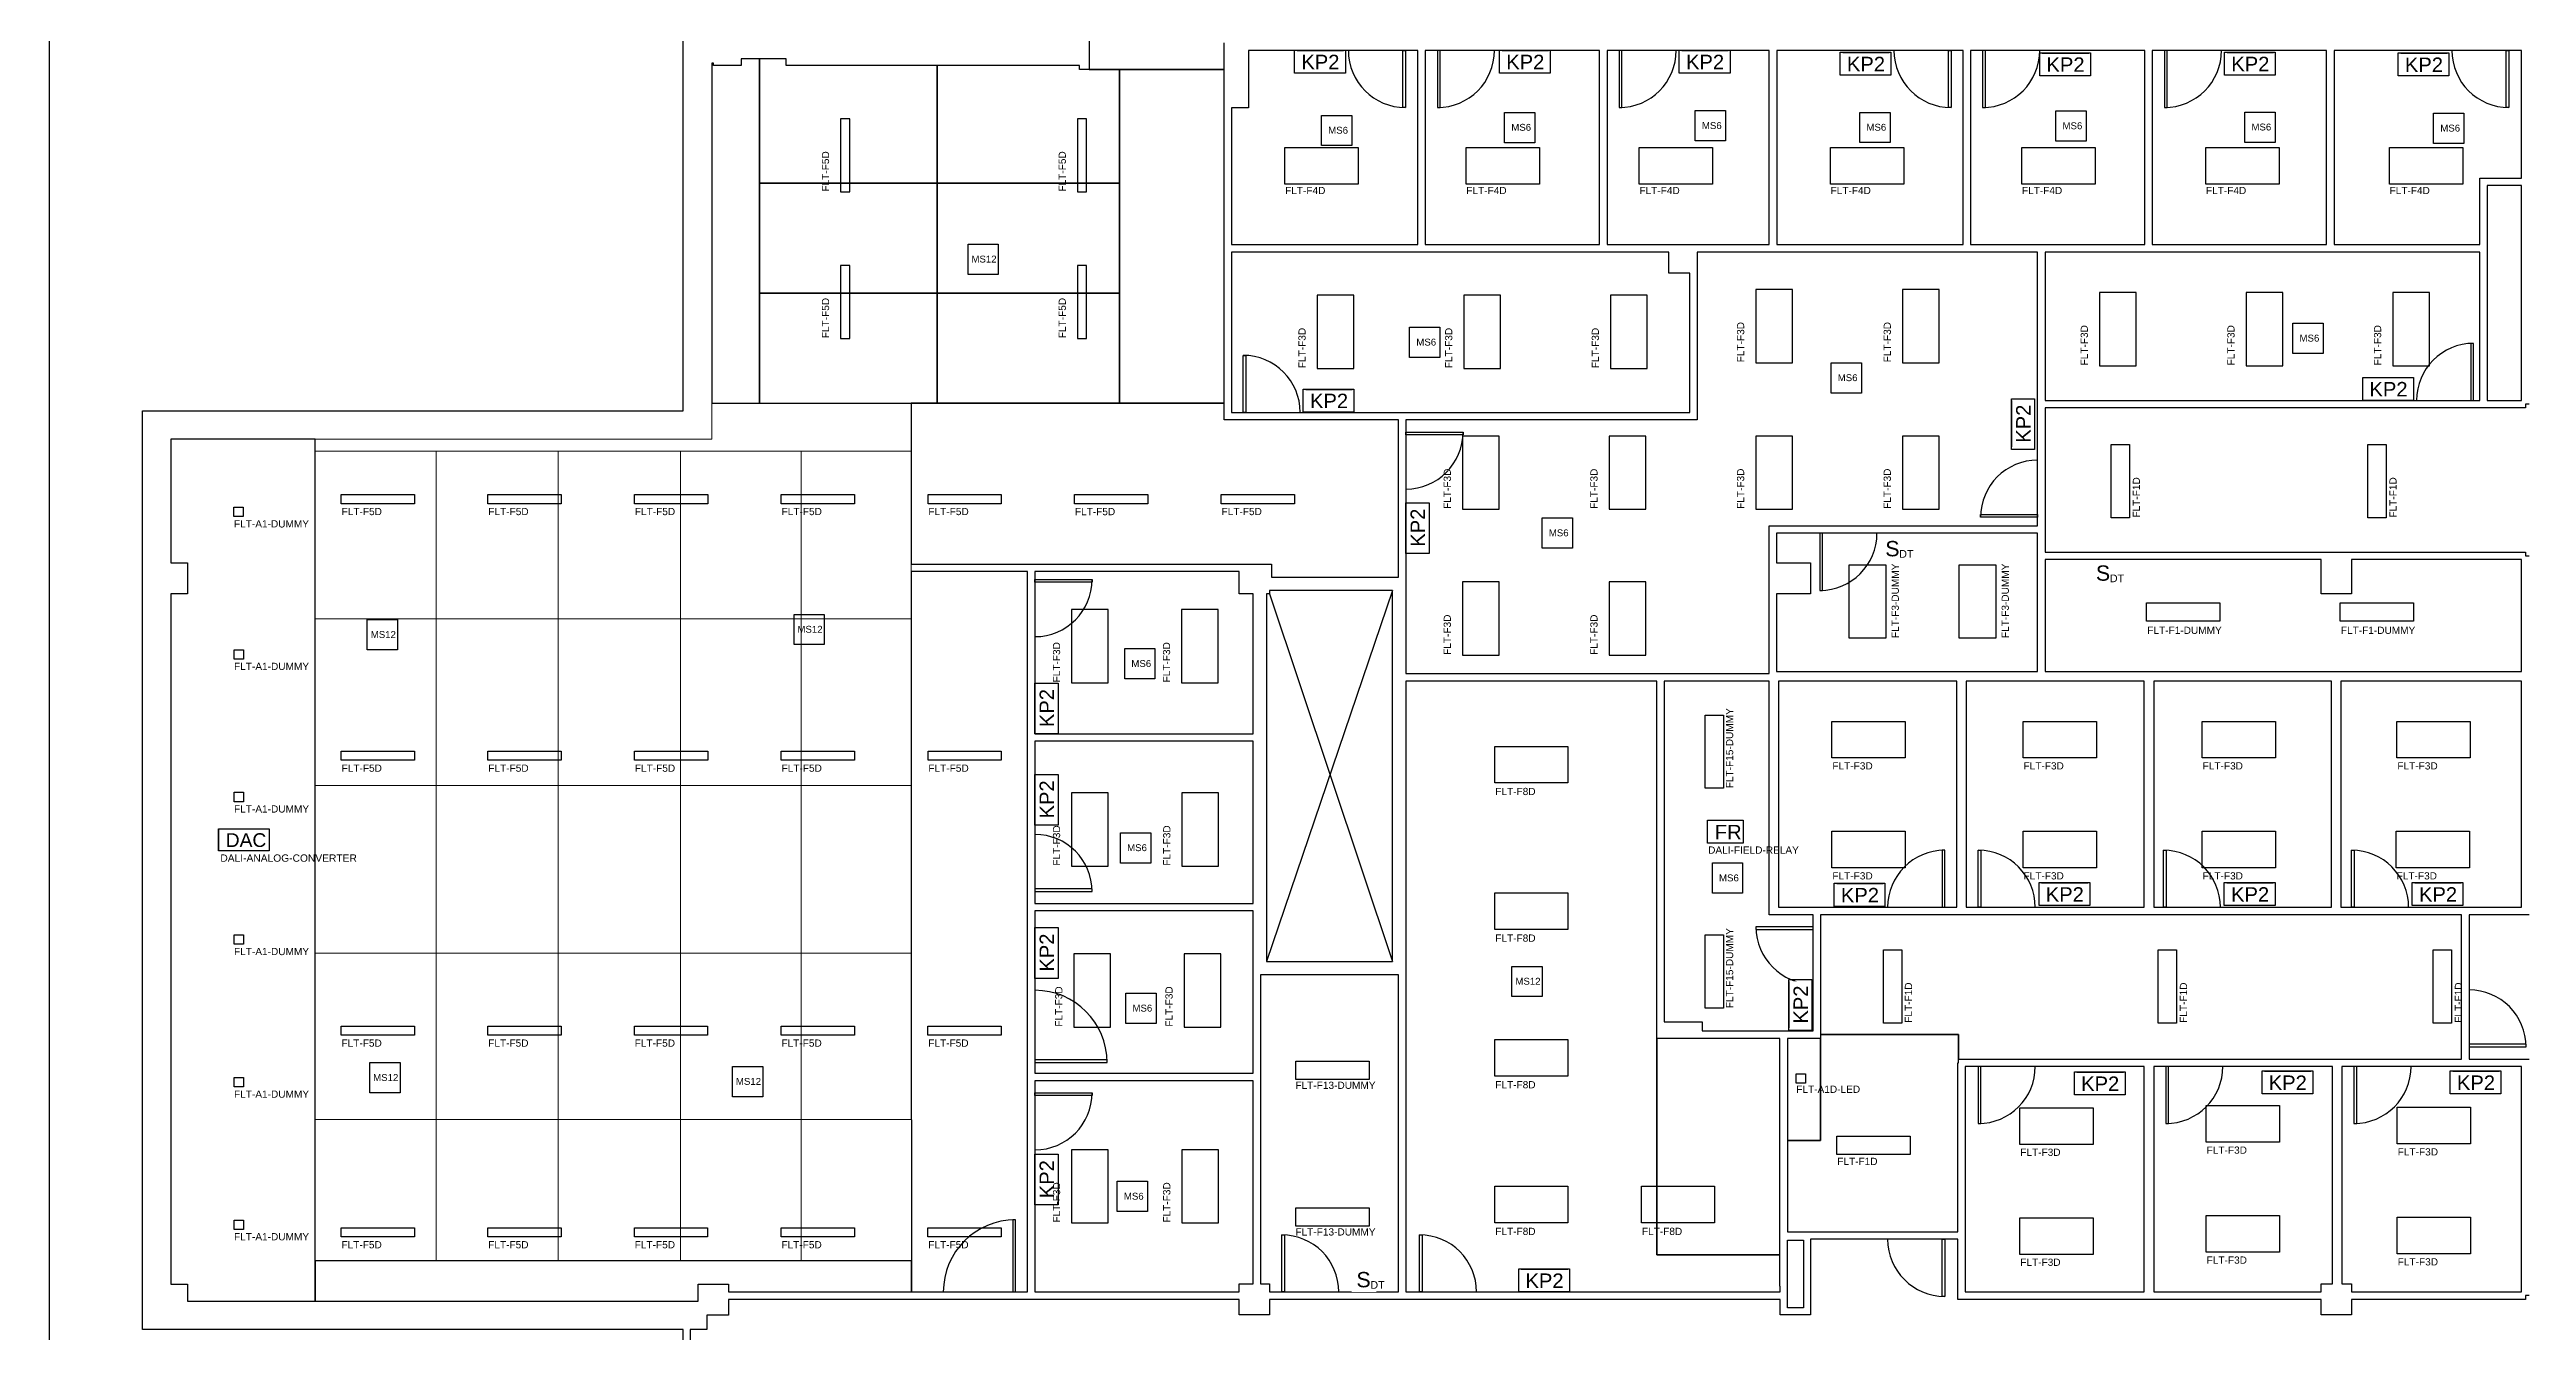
# Model space of a CAD drawing. Header units: inches. Extents: x 0 to 94319, y 0 to 73100.
# Drawn here: x 0 to 41210, y 26273 to 47605 of the extents above; entities that cross this region are included whole.
import ezdxf
from ezdxf.enums import TextEntityAlignment as Align

# ---------------------------------------------------------------- set-up
doc = ezdxf.new("R2010")
doc.units = ezdxf.units.IN
doc.header["$MEASUREMENT"] = 0
doc.layers.get('0').update_dxf_attribs({"color": 255})
doc.layers.add('FLT- Fixtures', color=90, linetype='Continuous')
doc.layers.add('FLT- Peripherals', color=170, linetype='Continuous')
doc.styles.get("Standard").update_dxf_attribs({"font": 'arial.ttf'})

# ---------------------------------------------------------------- blocks, each defined once
blk = doc.blocks.new('FLT-F5D')
at = {"layer": 'FLT- Fixtures'}
blk.add_lwpolyline([(0, 0), (0, 152), (1219, 152), (1219, 0)], close=True, dxfattribs=at)
blk.add_attdef('FLT-F5D', text='', height=120, dxfattribs=at).set_placement((6, -191), (677, -191), align=Align.ALIGNED)
blk = doc.blocks.new('FLT-F3D')
at = {"layer": 'FLT- Fixtures'}
blk.add_lwpolyline([(0, 610), (1219, 610), (1219, 0), (0, 0)], close=True, dxfattribs=at)
blk.add_attdef('FLT-F3D', text='', height=120, dxfattribs=at).set_placement((7, -191), (678, -191), align=Align.ALIGNED)
blk = doc.blocks.new('FLT-DMS12')
at = {"layer": 'FLT- Peripherals'}
blk.add_lwpolyline([(0, 504), (504, 504), (504, 0), (0, 0)], close=True, dxfattribs=at)
at = {"layer": 'FLT- Peripherals', "insert": (57, 313), "char_height": 114.8, "attachment_point": 1}
blk.add_mtext('MS12', dxfattribs=at)
blk = doc.blocks.new('FLT-MS6')
at = {"layer": 'FLT- Peripherals'}
blk.add_lwpolyline([(0, 504), (504, 504), (504, 0), (0, 0)], close=True, dxfattribs=at)
at = {"layer": 'FLT- Peripherals', "insert": (111, 313), "char_height": 114.8, "attachment_point": 1}
blk.add_mtext('MS6', dxfattribs=at)
blk = doc.blocks.new('FLT-A1-DUMMY')
at = {"layer": 'FLT- Fixtures'}
blk.add_lwpolyline([(0, 156), (156, 156), (156, 0), (0, 0)], close=True, dxfattribs=at)
blk.add_attdef('FLT-A1-DUMMY', text='', height=120, dxfattribs=at).set_placement((1, -181), (1249, -181), align=Align.ALIGNED)
blk = doc.blocks.new('FLT-DAC')
at = {"layer": 'FLT- Fixtures', "insert": (2.34, 5.75), "char_height": 4.5, "attachment_point": 1, "bg_fill": 3, "box_fill_scale": 1.5, "bg_fill_color": 256, "bg_fill_transparency": 0}
blk.add_mtext('DAC', dxfattribs=at)
at = {"layer": 'FLT- Fixtures'}
for p, q in [((0, 7.2), (16.54, 7.2)), ((0, 0), (0, 7.2)), ((16.54, 0), (0, 0)), ((16.54, 7.2), (16.54, 0))]:
    blk.add_line(p, q, dxfattribs=at)
blk.add_attdef('DALI-ANALOG-CONVERTER', (0.57, -3.59), '', height=2.4, dxfattribs=at)
blk = doc.blocks.new('FLT-KP2')
at = {"layer": 'FLT- Peripherals', "insert": (112, 307), "char_height": 240, "attachment_point": 1, "bg_fill": 3, "box_fill_scale": 1.3, "bg_fill_color": 256, "bg_fill_transparency": 0}
blk.add_mtext('KP2', dxfattribs=at)
at = {"layer": 'FLT- Peripherals'}
blk.add_lwpolyline([(0, 0), (0, 384), (844, 384), (844, 0)], close=True, dxfattribs=at)
blk = doc.blocks.new('FLT-F15-DUMMY')
at = {"layer": 'FLT- Fixtures'}
blk.add_lwpolyline([(0, 0), (0, 305), (1219, 305), (1219, 0)], close=True, dxfattribs=at)
blk.add_attdef('FLT-F15-DUMMY', text='', height=120, dxfattribs=at).set_placement((1, -160), (1333, -160), align=Align.ALIGNED)
blk = doc.blocks.new('FLT-F13-DUMMY')
at = {"layer": 'FLT- Fixtures'}
blk.add_lwpolyline([(0, 305), (1219, 305), (1219, 0), (0, 0)], close=True, dxfattribs=at)
blk.add_attdef('FLT-F13-DUMMY', text='', height=120, dxfattribs=at).set_placement((-6, -156), (1326, -156), align=Align.ALIGNED)
blk = doc.blocks.new('FLT-F8D')
at = {"layer": 'FLT- Fixtures'}
blk.add_lwpolyline([(0, 610), (1219, 610), (1219, 0), (0, 0)], close=True, dxfattribs=at)
blk.add_attdef('FLT-F8D', text='', height=120, dxfattribs=at).set_placement((9, -201), (680, -201), align=Align.ALIGNED)
blk = doc.blocks.new('FLT-A1D-LED')
at = {"layer": 'FLT- Fixtures'}
blk.add_lwpolyline([(0, 156), (156, 156), (156, 0), (0, 0)], close=True, dxfattribs=at)
blk.add_attdef('FLT-A1D-LED', text='', height=120, dxfattribs=at).set_placement((2, -163), (1064, -163), align=Align.ALIGNED)
blk = doc.blocks.new('FLT-F1D')
at = {"layer": 'FLT- Fixtures'}
blk.add_lwpolyline([(0, 0), (0, 305), (1219, 305), (1219, 0)], close=True, dxfattribs=at)
blk.add_attdef('FLT-F1D', text='', height=120, dxfattribs=at).set_placement((5, -172), (676, -172), align=Align.ALIGNED)
blk = doc.blocks.new('FLT-F1-DUMMY')
at = {"layer": 'FLT- Fixtures'}
blk.add_lwpolyline([(1219, 0), (0, 0), (0, 305), (1219, 305)], close=True, dxfattribs=at)
blk.add_attdef('FLT-F1-DUMMY', text='', height=120, dxfattribs=at).set_placement((11, -214), (1249, -214), align=Align.ALIGNED)
blk = doc.blocks.new('FLT-F3-DUMMY')
at = {"layer": 'FLT- Fixtures'}
blk.add_lwpolyline([(0, 610), (1219, 610), (1219, 0), (0, 0)], close=True, dxfattribs=at)
blk.add_attdef('FLT-F3-DUMMY', text='', height=120, dxfattribs=at).set_placement((1, -215), (1240, -215), align=Align.ALIGNED)
blk = doc.blocks.new('FLT-F4D')
at = {"layer": 'FLT- Fixtures'}
blk.add_lwpolyline([(0, 610), (1219, 610), (1219, 0), (0, 0)], close=True, dxfattribs=at)
blk.add_attdef('FLT-F4D', text='', height=120, dxfattribs=at).set_placement((2, -165), (672, -165), align=Align.ALIGNED)
blk = doc.blocks.new('FLT-FR')
at = {"layer": 'FLT- Fixtures', "insert": (120, 307), "char_height": 240, "attachment_point": 1, "bg_fill": 3, "box_fill_scale": 1.5, "bg_fill_color": 256, "bg_fill_transparency": 0}
blk.add_mtext('FR', dxfattribs=at)
at = {"layer": 'FLT- Fixtures'}
blk.add_lwpolyline([(0, 0), (0, 384), (591, 384), (591, 0)], close=True, dxfattribs=at)
blk.add_attdef('DALI-FIELD-RELAY', (9, -172), '', height=120, dxfattribs=at)

msp = doc.modelspace()

# ---------------------------------------------------------------- linework, layer by layer
at = {"color": 8, "lineweight": 18}
msp.add_line((10495, 40919), (12505, 40919), dxfattribs=at)
for p, q in [((22346, 38605), (20246, 32428)), ((20297, 38549), (22346, 32428))]:
    msp.add_line(p, q)
at = {"flags": 128}
for points in [[(17295, 48615), (17295, 47274), (17803, 47274), (19541, 47274), (19541, 47714)], [(41254, 41704), (41192, 41704), (41192, 41642), (40648, 41642), (40612, 41642), (40495, 41642), (33201, 41642), (33201, 39617), (33201, 39242), (37792, 39242), (38297, 39242), (41192, 39242), (41192, 39180), (41254, 39180)]]:
    msp.add_lwpolyline(points, dxfattribs=at)
for points in [[(11017, 42342), (11017, 41722), (11811, 41722), (11811, 43552), (11811, 45382), (11811, 47448), (11506, 47448), (11506, 47338), (11044, 47338), (11044, 47376), (11017, 47376), (11017, 47057), (11017, 46307), (11017, 45342), (11017, 44592), (11017, 43842)], [(22765, 47590), (20297, 47590), (19945, 47590), (19945, 46636), (19665, 46636), (19665, 44358), (22765, 44358)], [(25789, 47590), (22889, 47590), (22889, 44358), (25789, 44358)], [(28613, 47590), (25913, 47590), (25913, 44358), (26835, 44358), (27141, 44358), (27351, 44358), (28613, 44358)], [(31837, 47590), (29297, 47590), (28792, 47590), (28737, 47590), (28737, 44358), (31837, 44358)], [(34861, 47590), (31961, 47590), (31961, 44358), (33076, 44358), (33091, 44358), (33139, 44358), (34861, 44358)], [(37885, 47590), (37792, 47590), (34985, 47590), (34985, 44358), (37885, 44358)], [(41130, 47573), (41130, 47590), (38297, 47590), (38009, 47590), (38009, 44358), (40433, 44358), (40433, 45466), (41130, 45466)], [(17803, 47274), (17803, 45382), (17803, 43552), (17803, 41722), (19541, 41722), (19541, 44296), (19541, 46698), (19541, 47274)], [(41130, 44364), (41130, 45342), (40557, 45342), (40557, 44296), (40557, 41766), (41130, 41766)], [(27289, 41566), (27289, 43884), (26943, 43884), (26943, 44234), (25851, 44234), (22827, 44234), (19665, 44234), (19665, 41722), (19665, 41566), (22443, 41566), (22505, 41566)], [(22567, 38715), (22567, 37221), (26650, 37221), (26737, 37221), (26803, 37221), (28610, 37221), (28610, 37254), (28610, 38549), (28610, 39064), (28610, 39679), (33077, 39679), (33077, 41551), (33077, 41636), (33077, 41704), (33077, 44234), (31899, 44234), (28675, 44234), (27413, 44234), (27413, 43929), (27413, 41442), (22567, 41442), (22567, 38827)], [(40433, 44234), (37947, 44234), (34923, 44234), (33201, 44234), (33201, 44232), (33201, 41766), (33292, 41766), (40433, 41766), (40433, 41857)], [(20299, 39042), (20333, 39042), (20333, 38826), (22443, 38826), (22443, 41442), (19541, 41442), (19541, 41722), (17803, 41722), (14768, 41722), (14335, 41722), (14335, 40919), (14335, 39042), (16333, 39042), (16333, 39042), (19792, 39042), (20297, 39042)], [(4294, 26780), (4421, 26780), (4421, 27447), (4421, 29799), (4417, 29799), (4417, 32569), (4417, 35359), (4417, 38129), (4417, 40919), (4417, 41119), (2794, 41119), (2017, 41119), (2017, 40307), (2017, 39557), (2017, 39064), (2297, 39064), (2297, 38549), (2017, 38549), (2017, 38057), (2017, 35057), (2017, 32807), (2017, 32057), (2017, 31307), (2017, 28307), (2017, 27062), (2297, 27062), (2297, 26780), (2794, 26780)], [(29297, 39064), (29297, 38549), (28734, 38549), (28734, 37253), (31809, 37253), (33077, 37253), (33077, 39180), (33077, 39555), (28734, 39555), (28734, 39064)], [(14339, 26931), (16271, 26931), (16271, 30508), (16271, 33332), (16271, 36156), (16271, 38918), (14335, 38918), (14335, 38129), (14335, 35359), (14335, 32569), (14335, 29799), (14339, 29797), (14339, 29662), (14339, 27447)], [(20025, 38549), (19792, 38549), (19792, 38918), (16395, 38918), (16395, 36218), (20025, 36218)], [(38297, 39118), (38297, 38549), (37792, 38549), (37792, 39118), (33201, 39118), (33201, 37253), (34930, 37253), (38046, 37253), (41130, 37253), (41130, 39118)], [(20297, 38604), (20297, 38549), (20246, 38549), (20246, 36156), (20246, 33332), (20246, 32428), (22346, 32428), (22346, 37159), (22346, 38605), (20333, 38605), (20299, 38605), (20299, 38604)], [(28792, 26931), (28792, 27025), (28789, 27025), (28789, 27064), (28789, 27549), (26741, 27549), (26741, 31060), (26741, 31213), (26741, 31379), (26741, 37097), (22567, 37097), (22567, 32317), (22567, 32205), (22567, 26931)], [(29341, 33207), (28610, 33207), (28610, 37097), (26865, 37097), (26865, 37006), (26865, 31424), (27494, 31424), (27494, 31275), (28851, 31275), (29326, 31275), (29341, 31275)], [(28766, 33331), (29403, 33331), (31731, 33331), (31731, 37097), (28766, 37097), (28766, 37095)], [(31887, 33331), (34852, 33331), (34852, 37097), (33139, 37097), (31887, 37097)], [(35008, 33331), (37968, 33331), (37968, 37097), (35008, 37097)], [(38124, 33331), (40192, 33331), (41130, 33331), (41130, 34411), (41130, 34489), (41130, 34549), (41130, 37097), (41129, 37097), (38124, 37097)], [(16395, 36094), (16395, 33394), (20025, 33394), (20025, 36094)], [(16395, 33270), (16395, 30570), (20025, 30570), (20025, 32205), (20025, 32317), (20025, 33270)], [(31763, 30807), (34930, 30807), (38061, 30807), (40130, 30807), (40130, 33207), (38046, 33207), (34930, 33207), (31809, 33207), (29465, 33207), (29465, 31213), (31763, 31213)], [(20297, 27064), (20297, 26931), (22443, 26931), (22443, 26932), (22443, 32207), (20149, 32207), (20149, 30508), (20149, 27064)], [(28789, 27549), (28789, 27869), (28789, 29449), (28789, 31151), (27449, 31151), (26741, 31151), (26741, 27549)], [(31747, 27931), (31747, 30745), (31763, 30745), (31763, 30898), (31763, 31213), (29467, 31213), (29463, 31213), (29463, 31060), (29463, 29449), (28913, 29449), (28913, 27931), (29220, 27931)], [(28913, 31151), (28913, 29449), (29463, 29449), (29463, 31151)], [(31901, 30683), (31871, 30683), (31871, 27869), (31871, 26931), (34852, 26931), (34852, 30683)], [(37792, 26931), (37792, 27064), (37983, 27064), (37983, 30683), (35008, 30683), (35008, 26931)], [(38297, 27064), (38297, 26931), (41130, 26931), (41130, 30683), (40192, 30683), (38139, 30683), (38139, 27064)], [(19792, 26931), (19792, 27064), (20025, 27064), (20025, 30446), (16395, 30446), (16395, 26931)], [(10661, 26780), (10792, 26780), (10792, 27062), (11297, 27062), (11297, 26931), (14339, 26931), (14339, 27447), (12505, 27447), (10495, 27447), (8465, 27447), (6435, 27447), (4421, 27447), (4421, 26780), (5044, 26780), (6544, 26780), (7294, 26780), (8044, 26780), (8794, 26780), (9544, 26780)]]:
    msp.add_lwpolyline(points, close=True, dxfattribs=at)
at = {"color": 8, "flags": 128}
for points in [[(14768, 45382), (14768, 47338), (12256, 47338), (12256, 47448), (11811, 47448), (11811, 45382)], [(17803, 45382), (17803, 47274), (17429, 47274), (17137, 47274), (17137, 47338), (14768, 47338), (14768, 45382)], [(14768, 43552), (14768, 45382), (11811, 45382), (11811, 43552), (14768, 43552)], [(17803, 43552), (17803, 45382), (14768, 45382), (14768, 43552), (17803, 43552), (17803, 43552), (17803, 43552), (17803, 43552), (17803, 43552), (17803, 43552), (17803, 43552), (17803, 43552), (17803, 43552), (17803, 43552)], [(14768, 41722), (14768, 43552), (11811, 43552), (11811, 41722), (14335, 41722), (14768, 41722), (14768, 41722), (14768, 41722), (14768, 41722), (14768, 41722), (14768, 41722), (14768, 41722), (14768, 41722)], [(17803, 41722), (17803, 43552), (14768, 43552), (14768, 41722)]]:
    msp.add_lwpolyline(points, close=True, dxfattribs=at)
for points in [[(21609, 47590, 0.414213), (22559, 46640), (22514, 46640), (22514, 47590), (22559, 47590), (22559, 46640)], [(23090, 46640), (23135, 46640), (23135, 47590), (23090, 47590), (23090, 46640, 0.414213), (24040, 47590)], [(26114, 46640), (26159, 46640), (26159, 47590), (26114, 47590), (26114, 46640, 0.414213), (27064, 47590)], [(30687, 47590, 0.414213), (31637, 46640), (31592, 46640), (31592, 47590), (31637, 47590), (31637, 46640)], [(32162, 46640), (32207, 46640), (32207, 47590), (32162, 47590), (32162, 46640, 0.414213), (33112, 47590)], [(35186, 46640), (35231, 46640), (35231, 47590), (35186, 47590), (35186, 46640, 0.414213), (36136, 47590)], [(39969, 47590, 0.414213), (40919, 46640), (40874, 46640), (40874, 47590), (40919, 47590), (40919, 46640)], [(20808, 41566, 0.414213), (19858, 42516), (19903, 42516), (19903, 41566), (19858, 41566), (19858, 42516)], [(40331, 42716), (40286, 42716), (40286, 41766), (40331, 41766), (40331, 42716, 0.414213), (39381, 41766)], [(22567, 40290, 0.414213), (23517, 41240), (23517, 41195), (22567, 41195), (22567, 41240), (23517, 41240)], [(33077, 40772, 0.414213), (32127, 39822), (32127, 39867), (33077, 39867), (33077, 39822), (32127, 39822)], [(16395, 37835, 0.414213), (17345, 38785), (17345, 38740), (16395, 38740), (16395, 38785), (17345, 38785)], [(17345, 33594), (17345, 33639), (16395, 33639), (16395, 33594), (17345, 33594, 0.414213), (16395, 34544)], [(31531, 34281), (31486, 34281), (31486, 33331), (31531, 33331), (31531, 34281, 0.414213), (30581, 33331)], [(33038, 33331, 0.414213), (32088, 34281), (32133, 34281), (32133, 33331), (32088, 33331), (32088, 34281)], [(36119, 33331, 0.414213), (35169, 34281), (35214, 34281), (35214, 33331), (35169, 33331), (35169, 34281)], [(39250, 33331, 0.414213), (38300, 34281), (38345, 34281), (38345, 33331), (38300, 33331), (38300, 34281)], [(28391, 33006), (28391, 32961), (29341, 32961), (29341, 33006), (28391, 33006, 0.414213), (29341, 32056)], [(17595, 30750), (17595, 30795), (16395, 30795), (16395, 30750), (17595, 30750, 0.414213), (16395, 31950)], [(41204, 31007), (41204, 31052), (40254, 31052), (40254, 31007), (41204, 31007, 0.414213), (40254, 31957)], [(32088, 29733), (32133, 29733), (32133, 30683), (32088, 30683), (32088, 29733, 0.414213), (33038, 30683)], [(35209, 29733), (35254, 29733), (35254, 30683), (35209, 30683), (35209, 29733, 0.414213), (36159, 30683)], [(38340, 29733), (38385, 29733), (38385, 30683), (38340, 30683), (38340, 29733, 0.414213), (39290, 30683)], [(16395, 29295, 0.414213), (17345, 30245), (17345, 30200), (16395, 30200), (16395, 30245), (17345, 30245)], [(16070, 28131), (16025, 28131), (16025, 26931), (16070, 26931), (16070, 28131, 0.414213), (14870, 26931)], [(21450, 26931, 0.414213), (20500, 27881), (20545, 27881), (20545, 26931), (20500, 26931), (20500, 27881)], [(23742, 26931, 0.414213), (22792, 27881), (22837, 27881), (22837, 26931), (22792, 26931), (22792, 27881)], [(30581, 27807, 0.414213), (31531, 26857), (31486, 26857), (31486, 27807), (31531, 27807), (31531, 26857)]]:
    msp.add_lwpolyline(points, format="xyb")
at = {"color": 8, "lineweight": 18, "flags": 128}
for points in [[(11017, 41722), (11017, 41119), (8044, 41119), (7294, 41119), (5794, 41119), (4417, 41119), (4417, 40919), (6435, 40919), (8465, 40919), (10495, 40919), (10495, 38129), (12505, 38129), (12505, 40919), (14335, 40919), (14335, 41722), (11811, 41722)], [(6435, 40919), (4417, 40919), (4417, 38129), (6435, 38129)], [(8465, 40919), (6435, 40919), (6435, 38129), (8465, 38129), (8465, 40919), (8465, 40919), (8465, 40919), (8465, 40919), (8465, 40919), (8465, 40919), (8465, 40919), (8465, 40919), (8465, 40919), (8465, 40919)], [(10495, 40919), (8465, 40919), (8465, 38129), (10495, 38129), (10495, 40919), (10495, 40919), (10495, 40919), (10495, 40919), (10495, 40919), (10495, 40919), (10495, 40919), (10495, 40919), (10495, 40919), (10495, 40919)], [(12505, 38129), (14335, 38129), (14335, 38980), (14335, 40919), (12505, 40919)], [(6435, 38129), (4417, 38129), (4417, 35359), (6435, 35359)], [(8465, 38129), (6435, 38129), (6435, 35359), (8465, 35359), (8465, 38129), (8465, 38129), (8465, 38129), (8465, 38129), (8465, 38129), (8465, 38129), (8465, 38129), (8465, 38129), (8465, 38129), (8465, 38129)], [(10495, 38129), (8465, 38129), (8465, 35359), (10495, 35359), (10495, 38129), (10495, 38129), (10495, 38129), (10495, 38129), (10495, 38129), (10495, 38129), (10495, 38129), (10495, 38129), (10495, 38129), (10495, 38129)], [(12505, 38129), (10495, 38129), (10495, 35359), (12505, 35359), (12505, 38129), (12505, 38129), (12505, 38129), (12505, 38129), (12505, 38129), (12505, 38129), (12505, 38129), (12505, 38129), (12505, 38129), (12505, 38129)], [(14335, 38129), (12505, 38129), (12505, 35359), (14335, 35359), (14335, 38129), (14335, 38129), (14335, 38129), (14335, 38129), (14335, 38129), (14335, 38129), (14335, 38129), (14335, 38129), (14335, 38129), (14335, 38129)], [(6435, 35359), (4417, 35359), (4417, 32569), (6435, 32569)], [(8465, 35359), (6435, 35359), (6435, 32569), (8465, 32569), (8465, 35359), (8465, 35359), (8465, 35359), (8465, 35359), (8465, 35359), (8465, 35359), (8465, 35359), (8465, 35359), (8465, 35359), (8465, 35359)], [(10495, 35359), (8465, 35359), (8465, 32569), (10495, 32569), (10495, 35359), (10495, 35359), (10495, 35359), (10495, 35359), (10495, 35359), (10495, 35359), (10495, 35359), (10495, 35359), (10495, 35359), (10495, 35359)], [(12505, 35359), (10495, 35359), (10495, 32569), (12505, 32569), (12505, 35359), (12505, 35359), (12505, 35359), (12505, 35359), (12505, 35359), (12505, 35359), (12505, 35359), (12505, 35359), (12505, 35359), (12505, 35359)], [(14335, 35359), (12505, 35359), (12505, 32569), (14335, 32569), (14335, 35359), (14335, 35359), (14335, 35359), (14335, 35359), (14335, 35359), (14335, 35359), (14335, 35359), (14335, 35359), (14335, 35359), (14335, 35359)], [(6435, 32569), (4417, 32569), (4417, 29799), (4421, 29799), (6435, 29799), (6435, 32569), (6435, 32569), (6435, 32569), (6435, 32569), (6435, 32569), (6435, 32569), (6435, 32569), (6435, 32569), (6435, 32569), (6435, 32569)], [(8465, 32569), (6435, 32569), (6435, 29799), (8465, 29799), (8465, 32569), (8465, 32569), (8465, 32569), (8465, 32569), (8465, 32569), (8465, 32569), (8465, 32569), (8465, 32569), (8465, 32569), (8465, 32569)], [(10495, 32569), (8465, 32569), (8465, 29799), (10495, 29799), (10495, 32569), (10495, 32569), (10495, 32569), (10495, 32569), (10495, 32569), (10495, 32569), (10495, 32569), (10495, 32569), (10495, 32569), (10495, 32569)], [(12505, 32569), (10495, 32569), (10495, 29799), (12505, 29799), (12505, 32569), (12505, 32569), (12505, 32569), (12505, 32569), (12505, 32569), (12505, 32569), (12505, 32569), (12505, 32569), (12505, 32569), (12505, 32569)], [(14335, 32569), (12505, 32569), (12505, 29799), (14201, 29799), (14335, 29799)], [(6435, 29799), (4421, 29799), (4421, 27447), (6435, 27447)], [(8465, 29799), (6435, 29799), (6435, 27447), (8465, 27447), (8465, 29799)], [(10495, 29799), (8465, 29799), (8465, 27447), (10495, 27447), (10495, 29799)], [(12505, 29799), (10495, 29799), (10495, 27447), (12505, 27447), (12505, 29799)], [(14339, 29799), (12505, 29799), (12505, 27447), (14339, 27447), (14339, 29799), (14339, 29799)]]:
    msp.add_lwpolyline(points, close=True, dxfattribs=at)
msp.add_lwpolyline([(28913, 27790), (29183, 27790), (29183, 26667), (28913, 26667)], close=True)

# ---------------------------------------------------------------- block references
at = {"layer": 'FLT- Fixtures'}
ref = msp.add_blockref('FLT-F5D', (13161, 45235), dxfattribs=dict(at, xscale=-1, rotation=270))
ref.add_attrib('FLT-F5D', 'FLT-F5D', dxfattribs={"height": 120, "rotation": 90}).set_placement((12970, 45242), (12970, 45912), align=Align.ALIGNED)
ref = msp.add_blockref('FLT-F5D', (17100, 45235), dxfattribs=dict(at, xscale=-1, rotation=270))
ref.add_attrib('FLT-F5D', 'FLT-F5D', dxfattribs={"height": 120, "rotation": 90}).set_placement((16909, 45242), (16909, 45912), align=Align.ALIGNED)
for name, p, values in [('FLT-F4D', (20555, 45364), {'FLT-F4D': 'FLT-F4D'}), ('FLT-F4D', (23570, 45364), {'FLT-F4D': 'FLT-F4D'}), ('FLT-F4D', (26450, 45364), {'FLT-F4D': 'FLT-F4D'}), ('FLT-F4D', (29630, 45364), {'FLT-F4D': 'FLT-F4D'}), ('FLT-F4D', (32814, 45364), {'FLT-F4D': 'FLT-F4D'}), ('FLT-F4D', (35876, 45364), {'FLT-F4D': 'FLT-F4D'}), ('FLT-F4D', (38930, 45364), {'FLT-F4D': 'FLT-F4D'}), ('FLT-A1-DUMMY', (3068, 39833), {'FLT-A1-DUMMY': 'FLT-A1-DUMMY'}), ('FLT-F5D', (4853, 40048), {'FLT-F5D': 'FLT-F5D'}), ('FLT-F5D', (7294, 40048), {'FLT-F5D': 'FLT-F5D'}), ('FLT-F5D', (9732, 40048), {'FLT-F5D': 'FLT-F5D'}), ('FLT-F5D', (12173, 40048), {'FLT-F5D': 'FLT-F5D'}), ('FLT-F5D', (14616, 40048), {'FLT-F5D': 'FLT-F5D'}), ('FLT-F5D', (17053, 40047), {'FLT-F5D': 'FLT-F5D'}), ('FLT-F5D', (19493, 40048), {'FLT-F5D': 'FLT-F5D'}), ('FLT-F1-DUMMY', (34891, 38095), {'FLT-F1-DUMMY': 'FLT-F1-DUMMY'}), ('FLT-F1-DUMMY', (38111, 38095), {'FLT-F1-DUMMY': 'FLT-F1-DUMMY'}), ('FLT-A1-DUMMY', (3069, 37462), {'FLT-A1-DUMMY': 'FLT-A1-DUMMY'}), ('FLT-F3D', (29655, 35816), {'FLT-F3D': 'FLT-F3D'}), ('FLT-F3D', (32835, 35816), {'FLT-F3D': 'FLT-F3D'}), ('FLT-F3D', (35815, 35816), {'FLT-F3D': 'FLT-F3D'}), ('FLT-F3D', (39055, 35816), {'FLT-F3D': 'FLT-F3D'}), ('FLT-F5D', (4853, 35778), {'FLT-F5D': 'FLT-F5D'}), ('FLT-F5D', (7294, 35778), {'FLT-F5D': 'FLT-F5D'}), ('FLT-F5D', (9732, 35778), {'FLT-F5D': 'FLT-F5D'}), ('FLT-F5D', (12173, 35778), {'FLT-F5D': 'FLT-F5D'}), ('FLT-F5D', (14616, 35778), {'FLT-F5D': 'FLT-F5D'}), ('FLT-F8D', (24044, 35400), {'FLT-F8D': 'FLT-F8D'}), ('FLT-A1-DUMMY', (3069, 35089), {'FLT-A1-DUMMY': 'FLT-A1-DUMMY'}), ('FLT-F8D', (24044, 32960), {'FLT-F8D': 'FLT-F8D'}), ('FLT-A1-DUMMY', (3069, 32717), {'FLT-A1-DUMMY': 'FLT-A1-DUMMY'}), ('FLT-F5D', (4851, 31203), {'FLT-F5D': 'FLT-F5D'}), ('FLT-F5D', (7292, 31203), {'FLT-F5D': 'FLT-F5D'}), ('FLT-F5D', (9730, 31203), {'FLT-F5D': 'FLT-F5D'}), ('FLT-F5D', (12171, 31203), {'FLT-F5D': 'FLT-F5D'}), ('FLT-F5D', (14614, 31203), {'FLT-F5D': 'FLT-F5D'}), ('FLT-F8D', (24044, 30520), {'FLT-F8D': 'FLT-F8D'}), ('FLT-A1-DUMMY', (3069, 30344), {'FLT-A1-DUMMY': 'FLT-A1-DUMMY'}), ('FLT-F13-DUMMY', (20735, 30466), {'FLT-F13-DUMMY': 'FLT-F13-DUMMY'}), ('FLT-A1D-LED', (29060, 30407), {'FLT-A1D-LED': 'FLT-A1D-LED'}), ('FLT-F3D', (32781, 29386), {'FLT-F3D': 'FLT-F3D'}), ('FLT-F3D', (39061, 29393), {'FLT-F3D': 'FLT-F3D'}), ('FLT-F1D', (29738, 29216), {'FLT-F1D': 'FLT-F1D'}), ('FLT-F8D', (24044, 28080), {'FLT-F8D': 'FLT-F8D'}), ('FLT-F8D', (26484, 28080), {'FLT-F8D': 'FLT-F8D'}), ('FLT-A1-DUMMY', (3069, 27971), {'FLT-A1-DUMMY': 'FLT-A1-DUMMY'}), ('FLT-F13-DUMMY', (20735, 28026), {'FLT-F13-DUMMY': 'FLT-F13-DUMMY'}), ('FLT-F3D', (32781, 27556), {'FLT-F3D': 'FLT-F3D'}), ('FLT-F3D', (35882, 27592), {'FLT-F3D': 'FLT-F3D'}), ('FLT-F3D', (39061, 27563), {'FLT-F3D': 'FLT-F3D'}), ('FLT-F5D', (4851, 27848), {'FLT-F5D': 'FLT-F5D'}), ('FLT-F5D', (7292, 27848), {'FLT-F5D': 'FLT-F5D'}), ('FLT-F5D', (9730, 27848), {'FLT-F5D': 'FLT-F5D'}), ('FLT-F5D', (12171, 27848), {'FLT-F5D': 'FLT-F5D'}), ('FLT-F5D', (14614, 27848), {'FLT-F5D': 'FLT-F5D'})]:
    msp.add_blockref(name, p, dxfattribs=at).add_auto_attribs(values)
ref = msp.add_blockref('FLT-F5D', (13161, 42795), dxfattribs=dict(at, xscale=-1, rotation=270))
ref.add_attrib('FLT-F5D', 'FLT-F5D', dxfattribs={"height": 120, "rotation": 90}).set_placement((12970, 42802), (12970, 43472), align=Align.ALIGNED)
ref = msp.add_blockref('FLT-F5D', (17100, 42795), dxfattribs=dict(at, xscale=-1, rotation=270))
ref.add_attrib('FLT-F5D', 'FLT-F5D', dxfattribs={"height": 120, "rotation": 90}).set_placement((16909, 42802), (16909, 43472), align=Align.ALIGNED)
ref = msp.add_blockref('FLT-F3D', (21088, 42296), dxfattribs=dict(at, xscale=-1, rotation=270))
ref.add_attrib('FLT-F3D', 'FLT-F3D', dxfattribs={"height": 120, "rotation": 90}).set_placement((20898, 42303), (20898, 42974), align=Align.ALIGNED)
ref = msp.add_blockref('FLT-F3D', (23528, 42296), dxfattribs=dict(at, xscale=-1, rotation=270))
ref.add_attrib('FLT-F3D', 'FLT-F3D', dxfattribs={"height": 120, "rotation": 90}).set_placement((23338, 42303), (23338, 42974), align=Align.ALIGNED)
ref = msp.add_blockref('FLT-F3D', (25968, 42296), dxfattribs=dict(at, xscale=-1, rotation=270))
ref.add_attrib('FLT-F3D', 'FLT-F3D', dxfattribs={"height": 120, "rotation": 90}).set_placement((25778, 42303), (25778, 42974), align=Align.ALIGNED)
ref = msp.add_blockref('FLT-F3D', (28386, 42394), dxfattribs=dict(at, xscale=-1, rotation=270))
ref.add_attrib('FLT-F3D', 'FLT-F3D', dxfattribs={"height": 120, "rotation": 90}).set_placement((28195, 42401), (28195, 43071), align=Align.ALIGNED)
ref = msp.add_blockref('FLT-F3D', (30826, 42394), dxfattribs=dict(at, xscale=-1, rotation=270))
ref.add_attrib('FLT-F3D', 'FLT-F3D', dxfattribs={"height": 120, "rotation": 90}).set_placement((30635, 42401), (30635, 43071), align=Align.ALIGNED)
ref = msp.add_blockref('FLT-F3D', (34104, 42341), dxfattribs=dict(at, xscale=-1, rotation=270))
ref.add_attrib('FLT-F3D', 'FLT-F3D', dxfattribs={"height": 120, "rotation": 90}).set_placement((33913, 42348), (33913, 43019), align=Align.ALIGNED)
ref = msp.add_blockref('FLT-F3D', (36544, 42341), dxfattribs=dict(at, xscale=-1, rotation=270))
ref.add_attrib('FLT-F3D', 'FLT-F3D', dxfattribs={"height": 120, "rotation": 90}).set_placement((36353, 42348), (36353, 43019), align=Align.ALIGNED)
ref = msp.add_blockref('FLT-F3D', (23506, 39954), dxfattribs=dict(at, xscale=-1, rotation=270))
ref.add_attrib('FLT-F3D', 'FLT-F3D', dxfattribs={"height": 120, "rotation": 90}).set_placement((23315, 39961), (23315, 40631), align=Align.ALIGNED)
ref = msp.add_blockref('FLT-F3D', (25946, 39954), dxfattribs=dict(at, xscale=-1, rotation=270))
ref.add_attrib('FLT-F3D', 'FLT-F3D', dxfattribs={"height": 120, "rotation": 90}).set_placement((25755, 39961), (25755, 40631), align=Align.ALIGNED)
ref = msp.add_blockref('FLT-F3D', (28386, 39955), dxfattribs=dict(at, xscale=-1, rotation=270))
ref.add_attrib('FLT-F3D', 'FLT-F3D', dxfattribs={"height": 120, "rotation": 90}).set_placement((28195, 39962), (28195, 40632), align=Align.ALIGNED)
ref = msp.add_blockref('FLT-F3D', (30826, 39955), dxfattribs=dict(at, xscale=-1, rotation=270))
ref.add_attrib('FLT-F3D', 'FLT-F3D', dxfattribs={"height": 120, "rotation": 90}).set_placement((30635, 39962), (30635, 40632), align=Align.ALIGNED)
at = {"layer": 'FLT- Fixtures', "rotation": 90}
for name, p, values in [('FLT-F1D', (34607, 39812), {'FLT-F1D': 'FLT-F1D'}), ('FLT-F1D', (38877, 39812), {'FLT-F1D': 'FLT-F1D'}), ('FLT-F3-DUMMY', (32383, 37811), {'FLT-F3-DUMMY': 'FLT-F3-DUMMY'}), ('FLT-F15-DUMMY', (27852, 35312), {'FLT-F15-DUMMY': 'FLT-F15-DUMMY'}), ('FLT-F15-DUMMY', (27852, 31652), {'FLT-F15-DUMMY': 'FLT-F15-DUMMY'}), ('FLT-F1D', (30815, 31405), {'FLT-F1D': 'FLT-F1D'}), ('FLT-F1D', (35390, 31404), {'FLT-F1D': 'FLT-F1D'}), ('FLT-F1D', (39965, 31405), {'FLT-F1D': 'FLT-F1D'})]:
    msp.add_blockref(name, p, dxfattribs=at).add_auto_attribs(values)
at = {"layer": 'FLT- Fixtures'}
ref = msp.add_blockref('FLT-F3D', (23506, 37526), dxfattribs=dict(at, xscale=-1, rotation=270))
ref.add_attrib('FLT-F3D', 'FLT-F3D', dxfattribs={"height": 120, "rotation": 90}).set_placement((23315, 37532), (23315, 38203), align=Align.ALIGNED)
ref = msp.add_blockref('FLT-F3D', (25946, 37526), dxfattribs=dict(at, xscale=-1, rotation=270))
ref.add_attrib('FLT-F3D', 'FLT-F3D', dxfattribs={"height": 120, "rotation": 90}).set_placement((25755, 37532), (25755, 38203), align=Align.ALIGNED)
ref = msp.add_blockref('FLT-F3D', (17005, 37066), dxfattribs=dict(at, xscale=-1, rotation=270))
ref.add_attrib('FLT-F3D', 'FLT-F3D', dxfattribs={"height": 120, "rotation": 90}).set_placement((16814, 37073), (16814, 37744), align=Align.ALIGNED)
ref = msp.add_blockref('FLT-F3D', (18835, 37066), dxfattribs=dict(at, xscale=-1, rotation=270))
ref.add_attrib('FLT-F3D', 'FLT-F3D', dxfattribs={"height": 120, "rotation": 90}).set_placement((18644, 37073), (18644, 37743), align=Align.ALIGNED)
ref = msp.add_blockref('FLT-F3D', (17005, 34018), dxfattribs=dict(at, xscale=-1, rotation=270))
ref.add_attrib('FLT-F3D', 'FLT-F3D', dxfattribs={"height": 120, "rotation": 90}).set_placement((16814, 34025), (16814, 34695), align=Align.ALIGNED)
ref = msp.add_blockref('FLT-F3D', (18838, 34018), dxfattribs=dict(at, xscale=-1, rotation=270))
ref.add_attrib('FLT-F3D', 'FLT-F3D', dxfattribs={"height": 120, "rotation": 90}).set_placement((18648, 34025), (18648, 34695), align=Align.ALIGNED)
ref = msp.add_blockref('FLT-F3D', (18875, 31339), dxfattribs=dict(at, xscale=-1, rotation=270))
ref.add_attrib('FLT-F3D', 'FLT-F3D', dxfattribs={"height": 120, "rotation": 90}).set_placement((18685, 31346), (18685, 32016), align=Align.ALIGNED)
ref = msp.add_blockref('FLT-F3D', (18838, 28079), dxfattribs=dict(at, xscale=-1, rotation=270))
ref.add_attrib('FLT-F3D', 'FLT-F3D', dxfattribs={"height": 120, "rotation": 90}).set_placement((18647, 28086), (18647, 28756), align=Align.ALIGNED)
at = {"layer": 'FLT- Peripherals'}
for name, p in [('FLT-MS6', (27380, 46084)), ('FLT-MS6', (33380, 46081)), ('FLT-MS6', (21163, 46006)), ('FLT-MS6', (24209, 46055)), ('FLT-MS6', (30117, 46056)), ('FLT-MS6', (36523, 46060)), ('FLT-MS6', (39665, 46042)), ('FLT-DMS12', (15281, 43863)), ('FLT-MS6', (22629, 42481)), ('FLT-MS6', (37323, 42547)), ('FLT-MS6', (29640, 41889)), ('FLT-MS6', (24833, 39307)), ('FLT-DMS12', (5287, 37615)), ('FLT-DMS12', (12386, 37702)), ('FLT-MS6', (17888, 37132)), ('FLT-MS6', (17817, 34068)), ('FLT-MS6', (27665, 33565)), ('FLT-DMS12', (24331, 31845)), ('FLT-MS6', (17906, 31398)), ('FLT-DMS12', (5327, 30243)), ('FLT-DMS12', (11362, 30179)), ('FLT-MS6', (17763, 28268))]:
    msp.add_blockref(name, p, dxfattribs=at)

# ---------------------------------------------------------------- next in the draw order: texts
at = {"char_height": 255, "attachment_point": 1, "bg_fill": 3, "box_fill_scale": 1.3, "bg_fill_color": 256, "bg_fill_transparency": 0}
for insert in [(30542, 39427), (34046, 39021), (21743, 27263)]:
    msp.add_mtext('S', dxfattribs=dict(at, insert=insert))

# ---------------------------------------------------------------- next in the draw order: linework, layer by layer
msp.add_lwpolyline([(29454, 38605), (29499, 38605), (29499, 39555), (29454, 39555), (29454, 38605, 0.414213), (30404, 39555)], format="xyb")

# ---------------------------------------------------------------- next in the draw order: texts
at = {"char_height": 127.7, "attachment_point": 1, "bg_fill": 3, "box_fill_scale": 1.3, "bg_fill_color": 256, "bg_fill_transparency": 0}
for insert in [(30774, 39276), (34278, 38869), (21975, 27111)]:
    msp.add_mtext('DT', dxfattribs=dict(at, insert=insert))

# ---------------------------------------------------------------- next in the draw order: linework, layer by layer
msp.add_lwpolyline([(10544, 60307), (58384, 60307), (58384, 44691), (56544, 44691), (56544, 39204), (92104, 39204), (92104, 23922), (93604, 23922), (93604, 5467), (64104, 5467), (64104, 8410), (10544, 8410), (10544, 26307), (1544, 26307), (1544, 41592), (10544, 41592), (10544, 60307)])

# ---------------------------------------------------------------- next in the draw order: block references
at = {"layer": 'FLT- Fixtures', "rotation": 90}
msp.add_blockref('FLT-F3-DUMMY', (30553, 37811), dxfattribs=at).add_auto_attribs({'FLT-F3-DUMMY': 'FLT-F3-DUMMY'})

# ---------------------------------------------------------------- next in the draw order: block references
at = {"layer": 'FLT- Fixtures', "xscale": 50.8, "yscale": 50.8, "zscale": 50.8}
msp.add_blockref('FLT-DAC', (2813, 34272), dxfattribs=at).add_auto_attribs({'DALI-ANALOG-CONVERTER': 'DALI-ANALOG-CONVERTER'})
at = {"layer": 'FLT- Peripherals'}
for p in [(20715, 47211), (24124, 47211), (27115, 47211), (29792, 47177), (33112, 47167), (36187, 47178), (39075, 47165), (38486, 41766), (20859, 41571), (29692, 33347), (33100, 33359), (36183, 33359), (39310, 33359), (33689, 30209), (36810, 30226), (39941, 30226), (24444, 26931)]:
    msp.add_blockref('FLT-KP2', p, dxfattribs=at)
at = {"layer": 'FLT- Peripherals', "rotation": 89.99999999999962}
for p in [(33026, 40950), (22951, 39220), (16779, 36218), (16779, 34698), (16779, 32149), (29322, 31284), (16779, 28378)]:
    msp.add_blockref('FLT-KP2', p, dxfattribs=at)

# ---------------------------------------------------------------- next in the draw order: linework, layer by layer
msp.add_lwpolyline([(0, 73100), (94319, 73100), (94319, 0), (0, 0)], close=True)
for points in [[(41254, 33207), (40254, 33207), (40254, 30807), (41254, 30807)], [(41254, 26869), (41192, 26869), (41192, 26807), (38297, 26807), (38297, 26549), (37792, 26549), (37792, 26807), (34930, 26807), (31747, 26807), (31747, 27807), (29298, 27807), (29298, 27064), (29298, 26807), (29297, 26807), (29297, 26549), (28792, 26549), (28792, 26807), (22569, 26807), (22567, 26807), (22505, 26807), (20297, 26807), (20297, 26549), (19792, 26549), (19792, 26807), (16333, 26807), (14339, 26807), (11297, 26807), (11297, 26547), (10936, 26547), (10936, 26307), (10792, 26307), (10661, 26307), (10661, 23807)]]:
    msp.add_lwpolyline(points)

# ---------------------------------------------------------------- next in the draw order: block references
at = {"layer": 'FLT- Fixtures'}
ref = msp.add_blockref('FLT-F3D', (38984, 42342), dxfattribs=dict(at, xscale=-1, rotation=270))
ref.add_attrib('FLT-F3D', 'FLT-F3D', dxfattribs={"height": 120, "rotation": 90}).set_placement((38793, 42349), (38793, 43020), align=Align.ALIGNED)
for p in [(29655, 33986), (32835, 33986), (35815, 33986), (39043, 33986), (35882, 29422)]:
    msp.add_blockref('FLT-F3D', p, dxfattribs=at).add_auto_attribs({'FLT-F3D': 'FLT-F3D'})
ref = msp.add_blockref('FLT-F3D', (17042, 31339), dxfattribs=dict(at, xscale=-1, rotation=270))
ref.add_attrib('FLT-F3D', 'FLT-F3D', dxfattribs={"height": 120, "rotation": 90}).set_placement((16851, 31346), (16851, 32016), align=Align.ALIGNED)
ref = msp.add_blockref('FLT-F3D', (17004, 28079), dxfattribs=dict(at, xscale=-1, rotation=270))
ref.add_attrib('FLT-F3D', 'FLT-F3D', dxfattribs={"height": 120, "rotation": 90}).set_placement((16814, 28086), (16814, 28756), align=Align.ALIGNED)

# ---------------------------------------------------------------- next in the draw order: block references
msp.add_blockref('FLT-FR', (27586, 34396), dxfattribs=at).add_auto_attribs({'DALI-FIELD-RELAY': 'DALI-FIELD-RELAY'})

doc.saveas('drawing.dxf')
